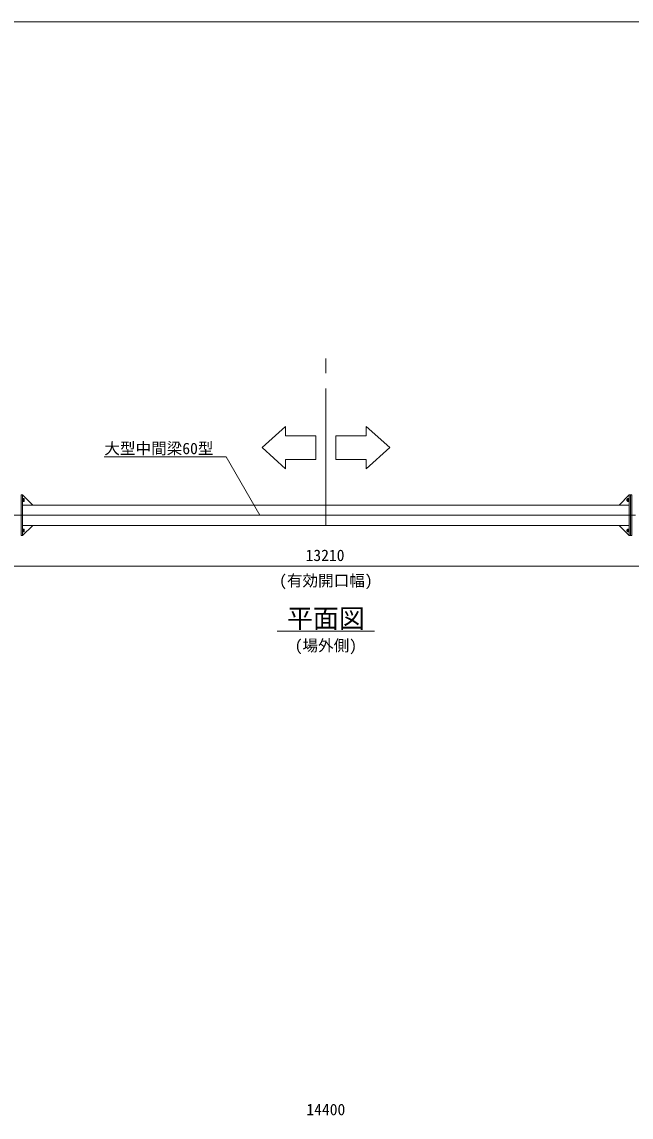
# Model space of a CAD drawing. Units: millimetres, scale not verified. Extents: x -16120 to 16120, y -26100 to 26100.
# Drawn here: x -8394 to -2394, y -14688 to -3900 of the extents above; entities that cross this region are included whole.
import ezdxf
from ezdxf.enums import TextEntityAlignment as Align

# ---------------------------------------------------------------- set-up
doc = ezdxf.new("R2010")
doc.units = ezdxf.units.MM
doc.header["$LTSCALE"] = 150
doc.linetypes.add('CHAIN2', pattern=[12, 9, -1, 1, -1])
for name, color, linetype, lineweight in [('0-6_ﾎﾞﾙﾄ類', 134, 'Continuous', 18), ('0-A_図面枠', 134, 'Continuous', 18), ('0-B_寸法', 134, 'Continuous', 18), ('0-E_大型中間梁60', 134, 'Continuous', 18), ('1-0_大型連結用梁42', 134, 'Continuous', 18), ('1-6_通芯', 134, 'CHAIN2', 18), ('1-B_文字', 134, 'Continuous', 18)]:
    doc.layers.add(name, color=color, linetype=linetype, lineweight=lineweight)
doc.styles.add('ＭＳ ゴシック', font='')
doc.styles.get('ＭＳ ゴシック').set_extended_font_data('MS Gothic')

msp = doc.modelspace()

# ---------------------------------------------------------------- linework, layer by layer
at = {"layer": '0-6_ﾎﾞﾙﾄ類'}
for p, q in [((-8384.3, -8608.8), (-8388.3, -8609.9)), ((-8384.3, -8610.1), (-8388.3, -8611.2)), ((-8381.3, -8623.9), (-8381.3, -8596.1)), ((-8381.3, -8596.1), (-8372.6, -8596.1)), ((-8381.3, -8603.1), (-8372.6, -8603.1)), ((-8381.3, -8616.9), (-8372.6, -8616.9)), ((-8381.3, -8623.9), (-8372.6, -8623.9)), ((-8371.3, -8598.5), (-8372.6, -8596.1)), ((-8371.3, -8621.5), (-8372.6, -8623.9)), ((-8371.3, -8621.5), (-8371.3, -8598.5)), ((-2434.3, -8602), (-2436.3, -8604)), ((-2436.3, -8616), (-2436.3, -8604)), ((-2434.3, -8618), (-2436.3, -8616)), ((-2428.3, -8603.2), (-2435.5, -8603.2)), ((-2428.3, -8616.8), (-2435.5, -8616.8)), ((-2434.3, -8618), (-2434.3, -8602)), ((-2428.3, -8602), (-2434.3, -8602)), ((-2428.3, -8618), (-2434.3, -8618)), ((-2426.9, -8596.1), (-2428.3, -8598.5)), ((-2428.3, -8598.5), (-2428.3, -8621.5)), ((-2426.9, -8623.9), (-2428.3, -8621.5)), ((-2416.6, -8596.1), (-2426.9, -8596.1)), ((-2416.6, -8603.1), (-2426.9, -8603.1)), ((-2416.6, -8616.9), (-2426.9, -8616.9)), ((-2416.6, -8623.9), (-2426.9, -8623.9)), ((-2416.6, -8596.1), (-2415.3, -8598.5)), ((-2416.6, -8623.9), (-2415.3, -8621.5)), ((-2415.3, -8598.5), (-2415.3, -8621.5)), ((-8384.3, -8908.8), (-8388.3, -8909.9)), ((-8384.3, -8910.1), (-8388.3, -8911.2)), ((-8381.3, -8923.9), (-8381.3, -8896.1)), ((-8381.3, -8896.1), (-8372.6, -8896.1)), ((-8381.3, -8903.1), (-8372.6, -8903.1)), ((-8381.3, -8916.9), (-8372.6, -8916.9)), ((-8381.3, -8923.9), (-8372.6, -8923.9)), ((-8371.3, -8898.5), (-8372.6, -8896.1)), ((-8371.3, -8921.5), (-8372.6, -8923.9)), ((-8371.3, -8921.5), (-8371.3, -8898.5)), ((-2434.3, -8902), (-2436.3, -8904)), ((-2436.3, -8916), (-2436.3, -8904)), ((-2434.3, -8918), (-2436.3, -8916)), ((-2428.3, -8903.2), (-2435.5, -8903.2)), ((-2428.3, -8916.8), (-2435.5, -8916.8)), ((-2434.3, -8918), (-2434.3, -8902)), ((-2428.3, -8902), (-2434.3, -8902)), ((-2428.3, -8918), (-2434.3, -8918)), ((-2426.9, -8896.1), (-2428.3, -8898.5)), ((-2428.3, -8898.5), (-2428.3, -8921.5)), ((-2426.9, -8923.9), (-2428.3, -8921.5)), ((-2416.6, -8896.1), (-2426.9, -8896.1)), ((-2416.6, -8903.1), (-2426.9, -8903.1)), ((-2416.6, -8916.9), (-2426.9, -8916.9)), ((-2416.6, -8923.9), (-2426.9, -8923.9)), ((-2416.6, -8896.1), (-2415.3, -8898.5)), ((-2416.6, -8923.9), (-2415.3, -8921.5)), ((-2415.3, -8898.5), (-2415.3, -8921.5))]:
    msp.add_line(p, q, dxfattribs=at)
for points in [[(-8384.3, -8596), (-8384.3, -8624), (-8388.3, -8624), (-8388.3, -8596)], [(-8381.3, -8624), (-8384.3, -8624), (-8384.3, -8596), (-8381.3, -8596)], [(-2415.3, -8596), (-2412.3, -8596), (-2412.3, -8624), (-2415.3, -8624)], [(-8384.3, -8896), (-8384.3, -8924), (-8388.3, -8924), (-8388.3, -8896)], [(-8381.3, -8924), (-8384.3, -8924), (-8384.3, -8896), (-8381.3, -8896)], [(-2415.3, -8896), (-2412.3, -8896), (-2412.3, -8924), (-2415.3, -8924)]]:
    msp.add_lwpolyline(points, close=True, dxfattribs=at)
for centre, radius, start, end in [((-8377.7, -8599.6), 6.13, 325.616, 34.384), ((-8394.5, -8610), 22.9, 342.412, 17.588), ((-8377.7, -8620.4), 6.13, 325.616, 34.384), ((-2421.8, -8599.6), 6.13, 145.616, 214.384), ((-2405, -8610), 22.9, 162.412, 197.588), ((-2421.8, -8620.4), 6.13, 145.616, 214.384), ((-2421.7, -8599.6), 6.13, 325.616, 34.384), ((-2438.5, -8610), 22.9, 342.412, 17.588), ((-2421.7, -8620.4), 6.13, 325.616, 34.384), ((-8377.7, -8899.6), 6.13, 325.616, 34.384), ((-8394.5, -8910), 22.9, 342.412, 17.588), ((-8377.7, -8920.4), 6.13, 325.616, 34.384), ((-2421.8, -8899.6), 6.13, 145.616, 214.384), ((-2405, -8910), 22.9, 162.412, 197.588), ((-2421.8, -8920.4), 6.13, 145.616, 214.384), ((-2421.7, -8899.6), 6.13, 325.616, 34.384), ((-2438.5, -8910), 22.9, 342.412, 17.588), ((-2421.7, -8920.4), 6.13, 325.616, 34.384)]:
    msp.add_arc(centre, radius, start, end, dxfattribs=at)
at = {"layer": '0-A_図面枠'}
msp.add_lwpolyline([(-16120.3, -3900), (16079.7, -3900), (16079.7, -26100), (-16120.3, -26100)], close=True, dxfattribs=at)
at = {"layer": '0-B_寸法'}
msp.add_line((1108.7, -9260), (-11925.3, -9260), dxfattribs=at)
at = {"layer": '0-E_大型中間梁60'}
for points in [[(-8400.3, -8960), (-8388.3, -8960), (-8388.3, -8560), (-8400.3, -8560)], [(-8388.3, -8560), (-8388.3, -8660), (-8288.3, -8660)], [(-2412.3, -8560), (-2412.3, -8660), (-2512.3, -8660)], [(-2400.3, -8960), (-2412.3, -8960), (-2412.3, -8560), (-2400.3, -8560)], [(-8388.3, -8760), (-2412.3, -8760), (-2412.3, -8660), (-8388.3, -8660)], [(-8388.3, -8760), (-2412.3, -8760), (-2412.3, -8860), (-8388.3, -8860)], [(-8388.3, -8960), (-8388.3, -8860), (-8288.3, -8860)], [(-2412.3, -8960), (-2412.3, -8860), (-2512.3, -8860)]]:
    msp.add_lwpolyline(points, close=True, dxfattribs=at)
at = {"layer": '1-0_大型連結用梁42'}
msp.add_lwpolyline([(-2400.3, -8960), (-2388.3, -8960), (-2388.3, -8560), (-2400.3, -8560)], close=True, dxfattribs=at)
at = {"layer": '1-6_通芯'}
for p, q in [((-5400.3, -8860), (-5400.3, -7215.9)), ((-12700.3, -8760), (3181.3, -8760))]:
    msp.add_line(p, q, dxfattribs=at)
at = {"layer": '1-B_文字'}
for p, q in [((-7582.5, -8185.1), (-6383.4, -8185.1)), ((-5880.3, -9900), (-4920.3, -9900))]:
    msp.add_line(p, q, dxfattribs=at)
for points in [[(-6029.3, -8093.7), (-5798.2, -7884.4), (-5798.2, -7977.1), (-5499.6, -7977.1), (-5499.6, -8210.7), (-5798.2, -8210.7), (-5798.2, -8303.3)], [(-4771.2, -8093.7), (-5002.3, -7884.4), (-5002.3, -7977.1), (-5300.9, -7977.1), (-5300.9, -8210.7), (-5002.3, -8210.7), (-5002.3, -8303.3)]]:
    msp.add_lwpolyline(points, close=True, dxfattribs=at)
msp.add_lwpolyline([(-6050.4, -8760), (-6382.4, -8185.1), (-6382.9, -8185.1)], dxfattribs=at)

# ---------------------------------------------------------------- texts
at = {"layer": '0-B_寸法', "style": 'ＭＳ ゴシック'}
for s, p in [('13210', (-5600.3, -9244.2)), ('(有効開口幅)', (-5861.1, -9493)), ('14400', (-5592.3, -14703.4))]:
    msp.add_text(s, height=112.6, dxfattribs=at).set_placement(p, align=Align.BOTTOM_LEFT)
at = {"layer": '1-B_文字', "style": 'ＭＳ ゴシック'}
for s, height, p in [('大型中間梁60型', 112.6, (-7582.5, -8191.6)), ('平面図', 187.7, (-5784.3, -9925.6)), ('(場外側)', 112.6, (-5707.5, -10133))]:
    msp.add_text(s, height=height, dxfattribs=at).set_placement(p, align=Align.BOTTOM_LEFT)

doc.saveas('drawing.dxf')
